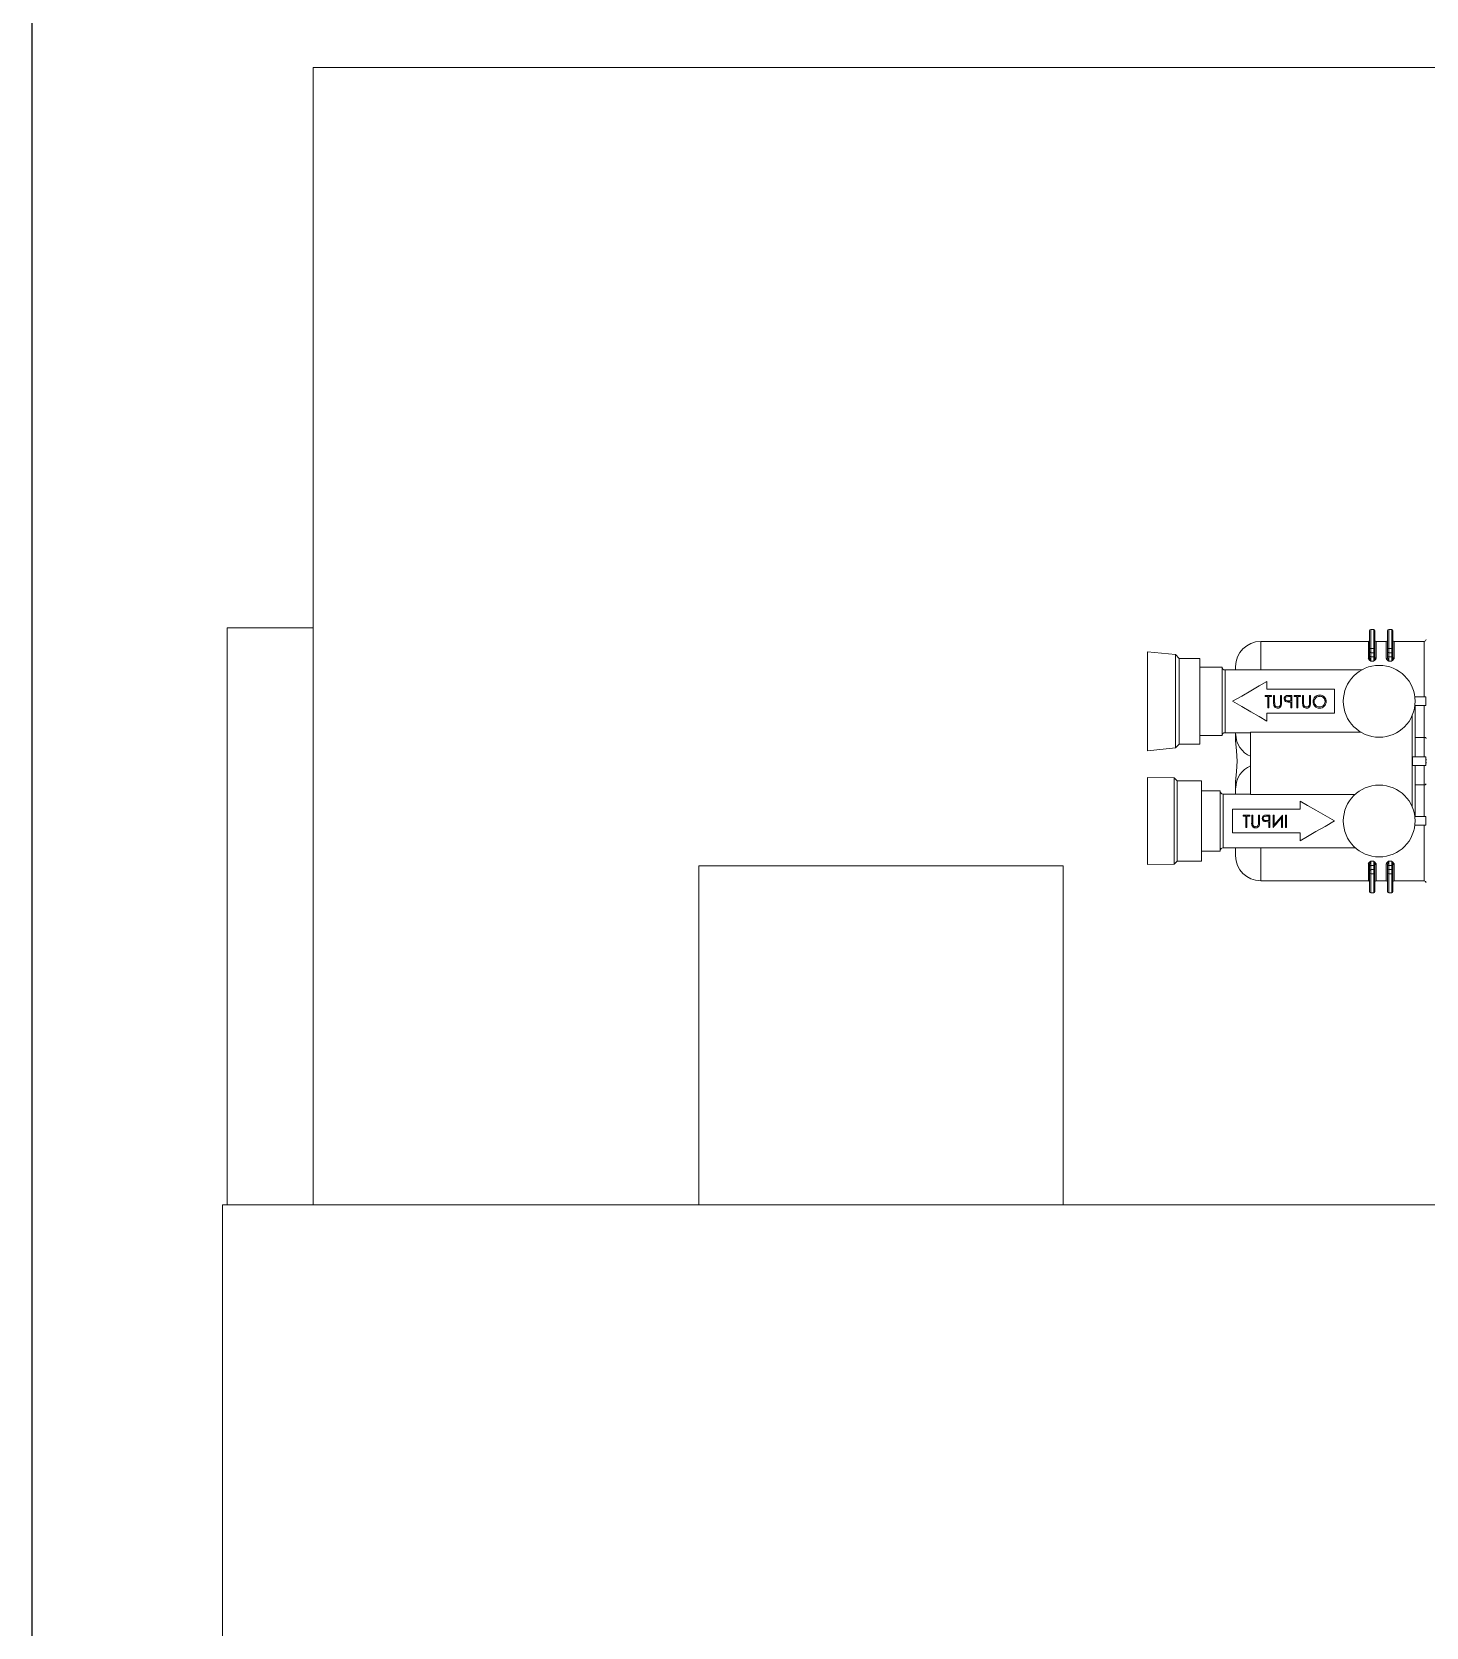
# Model space of a CAD drawing. Header units: inches. Extents: x -20583 to 399182, y -24453 to 525552.
# Drawn here: x 23790 to 24085.8, y -19192.2 to -18853.7 of the extents above; entities that cross this region are included whole.
import ezdxf

# ---------------------------------------------------------------- set-up
doc = ezdxf.new("R2010")
doc.units = ezdxf.units.IN
doc.header["$LTSCALE"] = 1000
doc.header["$MEASUREMENT"] = 0
doc.layers.add('Layer3', color=3, linetype='Continuous')

# ---------------------------------------------------------------- blocks, each defined once
blk = doc.blocks.new('subzero-BI-36UG-S - RH side')
at = {"color": 7, "linetype": 'Continuous', "lineweight": 0}
for p, q in [((35.247, 49.296), (15.065, 49.296)), ((35.247, 39.796), (35.247, 49.296)), ((26.229, 44.437), (26.229, 44.592)), ((26.264, 44.602), (26.239, 44.602)), ((26.239, 44.602), (26.239, 44.444)), ((26.264, 44.444), (26.264, 44.602)), ((26.274, 44.592), (26.274, 44.437)), ((26.379, 44.437), (26.379, 44.592)), ((26.389, 44.602), (26.389, 44.444)), ((26.414, 44.602), (26.389, 44.602)), ((26.414, 44.444), (26.414, 44.602)), ((26.424, 44.592), (26.424, 44.437)), ((35.968, 44.615), (35.247, 44.615)), ((35.968, 39.796), (35.968, 44.615)), ((26.219, 44.502), (25.967, 44.502)), ((25.967, 44.502), (25.967, 44.038)), ((26.219, 44.36), (26.219, 44.502)), ((26.229, 44.415), (26.229, 44.437)), ((26.229, 44.38), (26.229, 44.415)), ((26.239, 44.444), (26.239, 44.408)), ((26.239, 44.444), (26.264, 44.444)), ((26.264, 44.408), (26.239, 44.408)), ((26.239, 44.408), (26.239, 44.373)), ((26.264, 44.408), (26.264, 44.444)), ((26.264, 44.373), (26.264, 44.408)), ((26.274, 44.437), (26.274, 44.415)), ((26.274, 44.415), (26.274, 44.38)), ((26.369, 44.502), (26.284, 44.502)), ((26.284, 44.502), (26.284, 44.36)), ((26.369, 44.36), (26.369, 44.502)), ((26.379, 44.415), (26.379, 44.437)), ((26.379, 44.38), (26.379, 44.415)), ((26.389, 44.444), (26.389, 44.408)), ((26.389, 44.444), (26.414, 44.444)), ((26.414, 44.408), (26.389, 44.408)), ((26.389, 44.408), (26.389, 44.373)), ((26.414, 44.408), (26.414, 44.444)), ((26.414, 44.373), (26.414, 44.408)), ((26.424, 44.437), (26.424, 44.415)), ((26.424, 44.415), (26.424, 44.38)), ((27.333, 44.502), (26.434, 44.502)), ((26.434, 44.502), (26.434, 44.36)), ((27.333, 44.264), (27.333, 44.502)), ((28.045, 44.392), (28.013, 44.359)), ((28.28, 44.415), (28.045, 44.392)), ((28.045, 43.612), (28.045, 44.392)), ((28.28, 43.589), (28.28, 44.415)), ((26.229, 44.367), (26.229, 44.38)), ((26.239, 44.373), (26.264, 44.373)), ((26.239, 44.373), (26.239, 44.338)), ((26.264, 44.338), (26.239, 44.338)), ((26.264, 44.338), (26.264, 44.373)), ((26.274, 44.38), (26.274, 44.367)), ((26.379, 44.367), (26.379, 44.38)), ((26.389, 44.373), (26.414, 44.373)), ((26.389, 44.373), (26.389, 44.338)), ((26.414, 44.338), (26.389, 44.338)), ((26.414, 44.338), (26.414, 44.373)), ((26.424, 44.38), (26.424, 44.367)), ((27.631, 44.264), (26.489, 44.264)), ((27.543, 44.292), (27.543, 44.264)), ((27.631, 43.739), (27.631, 44.264)), ((27.842, 44.288), (27.656, 44.288)), ((27.656, 44.288), (27.656, 43.715)), ((28.013, 44.359), (27.842, 44.359)), ((27.842, 44.002), (27.842, 44.359)), ((28.013, 44.002), (28.013, 44.359)), ((27.282, 44.167), (27.282, 44.102)), ((25.954, 43.966), (25.954, 44.038)), ((25.954, 44.038), (26.045, 44.038)), ((26.718, 44.102), (26.718, 43.902)), ((27.282, 44.102), (26.718, 44.102)), ((26.787, 43.999), (26.787, 43.999)), ((26.795, 43.999), (26.795, 43.999)), ((26.84, 44.053), (26.84, 44.053)), ((26.841, 44.043), (26.841, 44.043)), ((26.887, 43.999), (26.887, 43.999)), ((26.895, 43.999), (26.895, 43.999)), ((26.917, 44.051), (26.926, 44.051)), ((26.918, 44.051), (26.917, 44.051)), ((26.917, 43.988), (26.917, 43.988)), ((26.918, 44.051), (26.926, 44.051)), ((26.926, 44.051), (26.926, 44.051)), ((26.926, 43.989), (26.926, 43.989)), ((26.975, 44.051), (26.984, 44.051)), ((26.975, 44.051), (26.975, 44.051)), ((26.975, 44.051), (26.983, 44.051)), ((26.975, 43.989), (26.975, 43.989)), ((26.983, 44.051), (26.984, 44.051)), ((26.983, 43.988), (26.984, 43.988)), ((27, 44.051), (27.054, 44.051)), ((27, 44.051), (27, 44.051)), ((27, 44.051), (27.054, 44.051)), ((27.023, 44.041), (27, 44.041)), ((27, 44.041), (27, 44.041)), ((27.023, 44.041), (27, 44.041)), ((27.023, 44.041), (27.023, 44.041)), ((27.054, 44.041), (27.032, 44.041)), ((27.032, 44.041), (27.032, 44.041)), ((27.054, 44.041), (27.032, 44.041)), ((27.054, 44.051), (27.054, 44.051)), ((27.054, 44.041), (27.054, 44.041)), ((27.074, 44.051), (27.094, 44.051)), ((27.074, 44.051), (27.074, 44.051)), ((27.074, 44.051), (27.094, 44.051)), ((27.102, 44.041), (27.082, 44.041)), ((27.082, 44.041), (27.082, 44.041)), ((27.102, 44.041), (27.082, 44.041)), ((27.082, 44.005), (27.082, 44.005)), ((27.09, 43.995), (27.082, 43.995)), ((27.082, 43.995), (27.082, 43.995)), ((27.09, 43.995), (27.082, 43.995)), ((27.09, 43.995), (27.09, 43.995)), ((27.094, 44.051), (27.094, 44.051)), ((27.101, 44.005), (27.101, 44.005)), ((27.102, 44.041), (27.102, 44.041)), ((27.117, 44.049), (27.117, 44.049)), ((27.117, 43.997), (27.117, 43.997)), ((27.128, 44.023), (27.128, 44.023)), ((27.137, 44.023), (27.137, 44.023)), ((27.159, 44.051), (27.168, 44.051)), ((27.159, 44.051), (27.159, 44.051)), ((27.159, 44.051), (27.168, 44.051)), ((27.159, 43.988), (27.159, 43.988)), ((27.168, 44.051), (27.168, 44.051)), ((27.168, 43.989), (27.168, 43.989)), ((27.217, 44.051), (27.225, 44.051)), ((27.217, 44.051), (27.217, 44.051)), ((27.217, 44.051), (27.225, 44.051)), ((27.217, 43.989), (27.217, 43.989)), ((27.225, 44.051), (27.225, 44.051)), ((27.225, 43.988), (27.225, 43.988)), ((27.242, 44.051), (27.296, 44.051)), ((27.242, 44.051), (27.242, 44.051)), ((27.242, 44.051), (27.296, 44.051)), ((27.265, 44.041), (27.242, 44.041)), ((27.242, 44.041), (27.242, 44.041)), ((27.265, 44.041), (27.242, 44.041)), ((27.265, 44.041), (27.265, 44.041)), ((27.296, 44.041), (27.273, 44.041)), ((27.273, 44.041), (27.273, 44.041)), ((27.296, 44.041), (27.273, 44.041)), ((27.296, 44.051), (27.296, 44.051)), ((27.296, 44.041), (27.296, 44.041)), ((27.842, 43.644), (27.842, 44.002)), ((28.013, 43.644), (28.013, 44.002)), ((25.954, 43.966), (26.045, 43.966)), ((25.967, 43.966), (25.967, 43.7)), ((26.043, 43.538), (26.043, 43.966)), ((26.068, 43.882), (26.068, 43.122)), ((26.718, 43.902), (27.282, 43.902)), ((26.841, 43.955), (26.841, 43.955)), ((26.841, 43.945), (26.841, 43.945)), ((26.919, 43.966), (26.919, 43.966)), ((26.926, 43.975), (26.927, 43.975)), ((26.951, 43.955), (26.951, 43.955)), ((26.952, 43.945), (26.952, 43.945)), ((26.974, 43.972), (26.974, 43.972)), ((27.032, 43.947), (27.023, 43.947)), ((27.023, 43.947), (27.023, 43.947)), ((27.032, 43.947), (27.023, 43.947)), ((27.032, 43.947), (27.032, 43.947)), ((27.082, 43.947), (27.074, 43.947)), ((27.074, 43.947), (27.074, 43.947)), ((27.082, 43.947), (27.074, 43.947)), ((27.082, 43.947), (27.082, 43.947)), ((27.161, 43.966), (27.161, 43.966)), ((27.168, 43.975), (27.168, 43.975)), ((27.193, 43.955), (27.193, 43.955)), ((27.193, 43.945), (27.193, 43.945)), ((27.216, 43.972), (27.216, 43.972)), ((27.273, 43.947), (27.265, 43.947)), ((27.265, 43.947), (27.265, 43.947)), ((27.273, 43.947), (27.265, 43.947)), ((27.273, 43.947), (27.273, 43.947)), ((27.282, 43.902), (27.282, 43.837)), ((27.418, 43.743), (26.494, 43.743)), ((27.418, 43.223), (27.418, 43.743)), ((27.418, 43.739), (27.631, 43.739)), ((27.543, 43.739), (27.543, 43.726)), ((27.543, 43.726), (27.543, 43.674)), ((27.656, 43.715), (27.842, 43.715)), ((25.967, 43.7), (25.967, 43.538)), ((26.043, 43.7), (25.967, 43.7)), ((27.842, 43.644), (28.013, 43.644)), ((28.013, 43.644), (28.045, 43.612)), ((28.045, 43.612), (28.28, 43.589)), ((25.952, 43.502), (25.954, 43.502)), ((25.954, 43.538), (26.064, 43.538)), ((25.954, 43.466), (25.954, 43.538)), ((25.954, 43.466), (26.064, 43.466)), ((25.967, 43.466), (25.967, 43.303)), ((26.043, 43.038), (26.043, 43.466)), ((26.064, 43.538), (26.064, 43.466)), ((27.543, 43.33), (27.543, 43.278)), ((28.032, 43.337), (27.829, 43.337)), ((27.829, 43.002), (27.829, 43.337)), ((28.056, 43.362), (28.032, 43.337)), ((28.032, 43.002), (28.032, 43.337)), ((28.28, 43.366), (28.056, 43.362)), ((28.056, 42.642), (28.056, 43.362)), ((28.28, 42.638), (28.28, 43.366)), ((25.967, 43.303), (25.967, 43.038)), ((26.043, 43.303), (25.967, 43.303)), ((27.418, 43.223), (26.546, 43.223)), ((27.648, 43.227), (27.418, 43.227)), ((27.543, 43.278), (27.543, 43.227)), ((27.648, 42.777), (27.648, 43.227)), ((27.829, 43.255), (27.673, 43.255)), ((27.673, 43.255), (27.673, 42.749)), ((27.673, 42.752), (27.673, 43.252)), ((27.003, 43.102), (27.003, 43.167)), ((27.568, 43.102), (27.003, 43.102)), ((27.118, 43.051), (27.126, 43.051)), ((27.118, 43.051), (27.118, 43.051)), ((27.118, 43.051), (27.126, 43.051)), ((27.126, 43.051), (27.126, 43.051)), ((27.15, 43.051), (27.151, 43.051)), ((27.15, 43.051), (27.15, 43.051)), ((27.15, 43.051), (27.151, 43.051)), ((27.151, 43.051), (27.151, 43.051)), ((27.221, 43.051), (27.229, 43.051)), ((27.221, 43.051), (27.221, 43.051)), ((27.221, 43.051), (27.229, 43.051)), ((27.229, 43.051), (27.229, 43.051)), ((27.257, 43.051), (27.277, 43.051)), ((27.257, 43.051), (27.257, 43.051)), ((27.257, 43.051), (27.277, 43.051)), ((27.277, 43.051), (27.277, 43.051)), ((27.301, 43.049), (27.301, 43.049)), ((27.343, 43.051), (27.351, 43.051)), ((27.343, 43.051), (27.343, 43.051)), ((27.343, 43.051), (27.351, 43.051)), ((27.351, 43.051), (27.351, 43.051)), ((27.4, 43.051), (27.408, 43.051)), ((27.4, 43.051), (27.4, 43.051)), ((27.4, 43.051), (27.408, 43.051)), ((27.408, 43.051), (27.408, 43.051)), ((27.425, 43.051), (27.479, 43.051)), ((27.425, 43.051), (27.425, 43.051)), ((27.425, 43.051), (27.479, 43.051)), ((27.479, 43.051), (27.479, 43.051)), ((27.568, 42.902), (27.568, 43.102)), ((25.954, 42.966), (25.954, 43.038)), ((25.954, 43.038), (26.045, 43.038)), ((25.954, 42.966), (26.045, 42.966)), ((25.967, 42.966), (25.967, 42.502)), ((27.118, 42.948), (27.118, 42.947)), ((27.126, 42.948), (27.118, 42.948)), ((27.126, 42.947), (27.118, 42.947)), ((27.126, 42.948), (27.126, 42.947)), ((27.15, 42.948), (27.15, 42.947)), ((27.158, 42.948), (27.15, 42.948)), ((27.159, 42.947), (27.15, 42.947)), ((27.158, 43.03), (27.159, 43.03)), ((27.158, 42.948), (27.159, 42.947)), ((27.221, 42.968), (27.221, 42.968)), ((27.228, 42.948), (27.228, 42.947)), ((27.229, 42.948), (27.228, 42.948)), ((27.229, 42.947), (27.228, 42.947)), ((27.229, 42.948), (27.229, 42.947)), ((27.257, 42.948), (27.257, 42.947)), ((27.265, 42.948), (27.257, 42.948)), ((27.265, 42.947), (27.257, 42.947)), ((27.285, 43.041), (27.265, 43.041)), ((27.265, 43.041), (27.265, 43.041)), ((27.285, 43.041), (27.265, 43.041)), ((27.265, 43.005), (27.265, 43.005)), ((27.273, 42.996), (27.265, 42.996)), ((27.265, 42.996), (27.265, 42.996)), ((27.273, 42.996), (27.265, 42.996)), ((27.265, 42.948), (27.265, 42.947)), ((27.273, 42.996), (27.273, 42.996)), ((27.284, 43.005), (27.284, 43.005)), ((27.285, 43.041), (27.285, 43.041)), ((27.3, 42.997), (27.3, 42.997)), ((27.312, 43.023), (27.312, 43.023)), ((27.32, 43.023), (27.32, 43.023)), ((27.343, 42.988), (27.342, 42.988)), ((27.344, 42.966), (27.344, 42.966)), ((27.351, 42.989), (27.351, 42.989)), ((27.351, 42.975), (27.351, 42.975)), ((27.376, 42.954), (27.376, 42.954)), ((27.376, 42.945), (27.376, 42.945)), ((27.399, 42.972), (27.399, 42.972)), ((27.4, 42.989), (27.4, 42.989)), ((27.408, 42.988), (27.408, 42.988)), ((27.448, 43.041), (27.425, 43.041)), ((27.425, 43.041), (27.425, 43.041)), ((27.448, 43.041), (27.425, 43.041)), ((27.448, 43.041), (27.448, 43.041)), ((27.448, 42.948), (27.448, 42.947)), ((27.456, 42.948), (27.448, 42.948)), ((27.456, 42.947), (27.448, 42.947)), ((27.479, 43.041), (27.456, 43.041)), ((27.456, 43.041), (27.456, 43.041)), ((27.479, 43.041), (27.456, 43.041)), ((27.456, 42.948), (27.456, 42.947)), ((27.479, 43.041), (27.479, 43.041)), ((27.829, 42.666), (27.829, 43.002)), ((28.032, 42.666), (28.032, 43.002)), ((27.003, 42.902), (27.568, 42.902)), ((27.003, 42.837), (27.003, 42.902)), ((26.239, 42.666), (26.264, 42.666)), ((26.239, 42.666), (26.239, 42.631)), ((26.264, 42.631), (26.264, 42.666)), ((26.389, 42.666), (26.414, 42.666)), ((26.389, 42.666), (26.389, 42.631)), ((26.414, 42.631), (26.414, 42.666)), ((26.543, 42.777), (27.648, 42.777)), ((27.333, 42.502), (27.333, 42.777)), ((27.543, 42.777), (27.543, 42.712)), ((27.673, 42.749), (27.829, 42.749)), ((27.829, 42.666), (28.032, 42.666)), ((28.032, 42.666), (28.056, 42.642)), ((26.219, 42.502), (26.219, 42.644)), ((26.229, 42.624), (26.229, 42.636)), ((26.229, 42.589), (26.229, 42.624)), ((26.229, 42.567), (26.229, 42.589)), ((26.229, 42.412), (26.229, 42.567)), ((26.239, 42.631), (26.239, 42.596)), ((26.264, 42.631), (26.239, 42.631)), ((26.239, 42.596), (26.239, 42.56)), ((26.239, 42.596), (26.264, 42.596)), ((26.264, 42.56), (26.239, 42.56)), ((26.239, 42.56), (26.239, 42.402)), ((26.264, 42.596), (26.264, 42.631)), ((26.264, 42.56), (26.264, 42.596)), ((26.264, 42.402), (26.264, 42.56)), ((26.274, 42.636), (26.274, 42.624)), ((26.274, 42.624), (26.274, 42.589)), ((26.274, 42.589), (26.274, 42.567)), ((26.274, 42.567), (26.274, 42.412)), ((26.284, 42.644), (26.284, 42.502)), ((26.369, 42.502), (26.369, 42.644)), ((26.379, 42.624), (26.379, 42.636)), ((26.379, 42.589), (26.379, 42.624)), ((26.379, 42.567), (26.379, 42.589)), ((26.379, 42.412), (26.379, 42.567)), ((26.389, 42.631), (26.389, 42.596)), ((26.414, 42.631), (26.389, 42.631)), ((26.389, 42.596), (26.389, 42.56)), ((26.389, 42.596), (26.414, 42.596)), ((26.414, 42.56), (26.389, 42.56)), ((26.389, 42.56), (26.389, 42.402)), ((26.414, 42.596), (26.414, 42.631)), ((26.414, 42.56), (26.414, 42.596)), ((26.414, 42.402), (26.414, 42.56)), ((26.424, 42.636), (26.424, 42.624)), ((26.424, 42.624), (26.424, 42.589)), ((26.424, 42.589), (26.424, 42.567)), ((26.424, 42.567), (26.424, 42.412)), ((26.434, 42.644), (26.434, 42.502)), ((28.056, 42.642), (28.28, 42.638)), ((32.028, 42.626), (28.982, 42.626)), ((28.982, 42.626), (28.982, 39.796)), ((32.028, 39.796), (32.028, 42.626)), ((25.967, 42.502), (26.219, 42.502)), ((26.239, 42.402), (26.264, 42.402)), ((26.284, 42.502), (26.369, 42.502)), ((26.389, 42.402), (26.414, 42.402)), ((26.434, 42.502), (27.333, 42.502)), ((36.005, 39.796), (14.968, 39.796)), ((36.005, -29.704), (36.005, 39.796))]:
    blk.add_line(p, q, dxfattribs=at)
for points in [[(27.568, 44.002), (27.491, 44.046), (27.417, 44.089), (27.346, 44.13), (27.282, 44.167)], [(26.983, 43.988), (26.982, 43.968), (26.977, 43.959), (26.97, 43.951), (26.962, 43.946), (26.953, 43.945), (26.952, 43.945)], [(26.984, 43.988), (26.982, 43.969), (26.978, 43.959), (26.97, 43.951), (26.962, 43.946), (26.953, 43.945), (26.952, 43.945)], [(27.101, 44.005), (27.111, 44.006), (27.119, 44.008), (27.123, 44.011), (27.127, 44.015), (27.128, 44.021), (27.128, 44.023)], [(27.101, 44.005), (27.111, 44.006), (27.12, 44.008), (27.124, 44.012), (27.127, 44.017), (27.128, 44.022), (27.128, 44.023)], [(27.128, 44.023), (27.127, 44.03), (27.123, 44.035), (27.118, 44.039), (27.111, 44.04), (27.102, 44.041)], [(27.128, 44.023), (27.127, 44.03), (27.123, 44.035), (27.118, 44.039), (27.111, 44.04), (27.102, 44.041)], [(27.225, 43.988), (27.223, 43.969), (27.219, 43.959), (27.212, 43.951), (27.204, 43.946), (27.195, 43.945), (27.193, 43.945)], [(27.225, 43.988), (27.223, 43.968), (27.219, 43.959), (27.212, 43.951), (27.204, 43.946), (27.195, 43.945), (27.193, 43.945)], [(27.282, 43.837), (27.346, 43.874), (27.417, 43.915), (27.491, 43.958), (27.568, 44.002)], [(25.952, 43.691), (25.952, 43.693), (25.953, 43.695), (25.954, 43.696), (25.956, 43.698), (25.958, 43.699), (25.961, 43.7), (25.964, 43.7), (25.967, 43.7)], [(27.543, 43.33), (27.543, 43.33), (27.536, 43.416), (27.529, 43.502), (27.536, 43.588), (27.543, 43.673), (27.543, 43.674)], [(25.952, 43.312), (25.952, 43.311), (25.953, 43.309), (25.954, 43.307), (25.956, 43.306), (25.958, 43.305), (25.961, 43.304), (25.964, 43.304), (25.967, 43.303)], [(27.003, 43.167), (26.942, 43.131), (26.872, 43.091), (26.796, 43.047), (26.718, 43.002)], [(26.718, 43.002), (26.796, 42.956), (26.872, 42.913), (26.942, 42.872), (27.003, 42.837)], [(27.284, 43.005), (27.294, 43.005), (27.302, 43.007), (27.307, 43.011), (27.31, 43.015), (27.312, 43.021), (27.312, 43.023)], [(27.284, 43.005), (27.294, 43.005), (27.302, 43.008), (27.307, 43.011), (27.31, 43.015), (27.312, 43.021), (27.312, 43.023)], [(27.312, 43.023), (27.31, 43.03), (27.307, 43.036), (27.302, 43.039), (27.295, 43.04), (27.285, 43.041)], [(27.312, 43.023), (27.31, 43.03), (27.307, 43.036), (27.302, 43.039), (27.295, 43.04), (27.285, 43.041)], [(27.408, 42.988), (27.406, 42.968), (27.402, 42.958), (27.395, 42.951), (27.387, 42.946), (27.378, 42.945), (27.376, 42.945)]]:
    blk.add_lwpolyline(points, dxfattribs=at)
for centre in [(26.343, 44.002), (26.343, 43.002)]:
    blk.add_circle(centre, 0.3, dxfattribs=at)
for centre, radius, start, end in [((25.967, 44.517), 0.015, 180, 270), ((26.239, 44.592), 0.01, 90, 180), ((26.264, 44.592), 0.01, 0, 90), ((26.389, 44.592), 0.01, 90, 180), ((26.414, 44.592), 0.01, 0, 90), ((26.219, 44.512), 0.01, 270, 0), ((26.238, 44.435), 0.009, 82.7247, 170.078), ((26.238, 44.417), 0.00893, 191.4445, 278.0148), ((26.265, 44.435), 0.009, 9.9293, 97.268), ((26.265, 44.417), 0.00893, 261.9926, 348.5481), ((26.284, 44.512), 0.01, 180, 270), ((26.369, 44.512), 0.01, 270, 0), ((26.388, 44.435), 0.009, 82.732, 170.0707), ((26.388, 44.417), 0.00893, 191.4519, 278.0074), ((26.415, 44.435), 0.009, 9.922, 97.2753), ((26.415, 44.417), 0.00893, 261.9852, 348.5555), ((26.434, 44.512), 0.01, 180, 270), ((27.333, 44.292), 0.21, 0, 90), ((26.22, 44.369), 0.00894, 262.17, 349.049), ((26.255, 44.373), 0.0376, 199.0499, 245.5663), ((26.238, 44.382), 0.00893, 191.4445, 278.0148), ((26.334, 44.387), 0.107, 190.6567, 207.2304), ((26.265, 44.382), 0.00893, 261.9926, 348.5481), ((26.159, 44.39), 0.117, 333.4921, 348.6208), ((26.246, 44.375), 0.0412, 296.557, 338.8269), ((26.283, 44.369), 0.00894, 190.951, 277.83), ((26.37, 44.369), 0.00894, 262.1687, 349.0566), ((26.405, 44.373), 0.0376, 199.0461, 245.5668), ((26.388, 44.382), 0.00893, 191.4519, 278.0074), ((26.494, 44.39), 0.117, 191.381, 206.5062), ((26.415, 44.382), 0.00893, 261.9852, 348.5555), ((26.319, 44.387), 0.107, 332.7664, 349.3465), ((26.396, 44.375), 0.0412, 296.5553, 338.8285), ((26.433, 44.369), 0.00894, 190.951, 277.83), ((27.631, 44.289), 0.025, 270, 357.7076), ((26.84, 44), 0.0539, 90.1396, 181.0254), ((26.84, 44), 0.0539, 90.1481, 181.019), ((26.84, 43.998), 0.0535, 179.5715, 271.1174), ((26.84, 43.998), 0.0535, 179.5754, 271.1128), ((26.84, 43.999), 0.0448, 89.0639, 180.0539), ((26.84, 43.999), 0.0449, 89.0711, 180.0521), ((26.84, 43.999), 0.0445, 180.5008, 271.4506), ((26.84, 43.999), 0.0444, 180.5054, 271.4464), ((26.842, 44), 0.0537, 359.2699, 91.4979), ((26.842, 44), 0.0536, 359.2664, 91.4996), ((26.842, 43.998), 0.045, 0.8058, 91.2138), ((26.842, 43.998), 0.045, 0.8094, 91.2166), ((26.842, 43.998), 0.0536, 269.3266, 0.8614), ((26.842, 43.998), 0.0536, 269.3331, 0.8576), ((26.842, 43.999), 0.0445, 268.0646, 0.0836), ((26.842, 43.999), 0.0445, 268.1032, 0.0448), ((27.005, 43.985), 0.0877, 177.6599, 192.0201), ((27.005, 43.985), 0.0876, 177.6519, 192.0282), ((27.075, 43.986), 0.149, 179.0328, 184.3985), ((27.075, 43.986), 0.149, 179.0313, 184.3977), ((26.884, 43.987), 0.0912, 351.1076, 1.3548), ((26.884, 43.986), 0.0906, 351.0694, 1.3974), ((27.095, 44.13), 0.135, 268.0395, 279.3158), ((27.095, 44.13), 0.134, 268.0182, 279.3342), ((27.096, 43.908), 0.143, 81.4932, 90.9866), ((27.096, 43.908), 0.143, 81.4991, 91.0001), ((27.112, 44.024), 0.0256, 357.5157, 76.6986), ((27.112, 44.024), 0.0256, 357.5274, 76.6844), ((27.111, 44.022), 0.0258, 281.781, 1.8877), ((27.111, 44.022), 0.0258, 281.7981, 1.8697), ((27.247, 43.985), 0.0877, 177.6626, 192.0235), ((27.247, 43.985), 0.0876, 177.6519, 192.0282), ((27.316, 43.986), 0.149, 179.0328, 184.3985), ((27.316, 43.986), 0.149, 179.0313, 184.3977), ((27.125, 43.987), 0.0912, 351.1076, 1.3548), ((27.126, 43.986), 0.0907, 351.0703, 1.3882), ((26.949, 43.976), 0.0314, 197.8356, 274.2256), ((26.949, 43.976), 0.0314, 197.8335, 274.227), ((26.95, 43.978), 0.0238, 188.5323, 272.3956), ((26.95, 43.978), 0.0237, 188.5407, 272.3789), ((26.951, 43.978), 0.0233, 269.6402, 346.4144), ((26.951, 43.978), 0.0234, 269.7087, 346.3426), ((27.191, 43.976), 0.0314, 197.8356, 274.2256), ((27.191, 43.976), 0.0314, 197.8335, 274.227), ((27.192, 43.978), 0.0237, 188.5407, 272.3789), ((27.192, 43.978), 0.0238, 188.5323, 272.3956), ((27.193, 43.978), 0.0233, 269.6402, 346.4144), ((27.193, 43.978), 0.0234, 269.7023, 346.3518), ((27.342, 43.728), 0.2, 292.04, 359.2565), ((27.631, 43.714), 0.025, 2.2924, 90), ((25.965, 43.511), 0.0138, 143.1271, 179.9053), ((25.965, 43.492), 0.0138, 180.0947, 216.8729), ((27.342, 43.276), 0.2, 0.7435, 67.96), ((27.648, 43.252), 0.025, 270, 353.1079), ((27.28, 42.909), 0.142, 81.4773, 91.0352), ((27.279, 42.907), 0.143, 81.5247, 90.9842), ((27.295, 43.024), 0.0254, 357.5177, 76.6996), ((27.295, 43.024), 0.0254, 357.5225, 76.6956), ((27.278, 43.13), 0.134, 268.0254, 279.3404), ((27.278, 43.13), 0.134, 268.0239, 279.3389), ((27.295, 43.022), 0.0256, 281.7606, 1.9085), ((27.295, 43.022), 0.0256, 281.7311, 1.937), ((27.43, 42.985), 0.0875, 177.6601, 192.0182), ((27.43, 42.985), 0.0876, 177.6652, 192.0051), ((27.374, 42.976), 0.0313, 197.8534, 274.2358), ((27.374, 42.976), 0.0312, 197.8777, 274.2224), ((27.5, 42.986), 0.149, 179.0404, 184.3851), ((27.5, 42.986), 0.149, 179.0387, 184.3953), ((27.375, 42.978), 0.0239, 188.538, 272.3645), ((27.375, 42.978), 0.0239, 188.4825, 272.4154), ((27.374, 42.98), 0.0348, 273.2027, 14.2456), ((27.376, 42.978), 0.0235, 269.6249, 346.4357), ((27.376, 42.978), 0.0235, 269.6865, 346.359), ((27.309, 42.987), 0.091, 351.0739, 1.3752), ((27.309, 42.986), 0.0906, 351.0426, 1.4047), ((26.258, 42.629), 0.0412, 116.5737, 158.8101), ((26.344, 42.613), 0.117, 153.4923, 168.6262), ((26.249, 42.631), 0.0376, 19.0577, 65.5585), ((26.169, 42.617), 0.107, 10.651, 27.2305), ((26.408, 42.629), 0.0412, 116.5721, 158.815), ((26.494, 42.613), 0.117, 153.4941, 168.6244), ((26.399, 42.631), 0.0376, 19.054, 65.5622), ((26.319, 42.617), 0.107, 10.6478, 27.2337), ((27.333, 42.712), 0.21, 270, 0), ((27.648, 42.752), 0.025, 6.8921, 90), ((26.22, 42.635), 0.00894, 10.9105, 97.835), ((26.238, 42.622), 0.00892, 81.9213, 168.5835), ((26.238, 42.587), 0.00892, 81.9213, 168.5835), ((26.238, 42.569), 0.009, 189.922, 277.2753), ((26.265, 42.622), 0.00892, 11.4239, 98.0713), ((26.265, 42.587), 0.00892, 11.4239, 98.0713), ((26.265, 42.569), 0.009, 262.732, 350.0707), ((26.283, 42.635), 0.00894, 82.165, 169.0895), ((26.37, 42.635), 0.00894, 10.9028, 97.8363), ((26.388, 42.622), 0.00892, 81.9287, 168.5761), ((26.388, 42.587), 0.00892, 81.9287, 168.5761), ((26.388, 42.569), 0.009, 189.9293, 277.268), ((26.415, 42.622), 0.00892, 11.4165, 98.0787), ((26.415, 42.587), 0.00892, 11.4165, 98.0787), ((26.415, 42.569), 0.009, 262.7247, 350.078), ((26.433, 42.635), 0.00894, 82.165, 169.0895), ((25.967, 42.487), 0.015, 90, 180), ((26.219, 42.492), 0.01, 0, 90), ((26.239, 42.412), 0.01, 180, 270), ((26.264, 42.412), 0.01, 270, 0), ((26.284, 42.492), 0.01, 90, 180), ((26.369, 42.492), 0.01, 0, 90), ((26.389, 42.412), 0.01, 180, 270), ((26.414, 42.412), 0.01, 270, 0), ((26.434, 42.492), 0.01, 90, 180)]:
    blk.add_arc(centre, radius, start, end, dxfattribs=at)
for centre, major_axis, ratio, start_param, end_param in [((26.919, 44.002), (0, 0.273), 0.004363, 1.390708, 1.621264), ((26.919, 44.002), (0, 0.263), 0.004363, 1.38394, 1.623188), ((26.925, 44.002), (0, 0.273), 0.004363, 4.663764, 4.892477), ((26.925, 44.002), (0, 0.263), 0.004363, 4.66191, 4.899246), ((26.976, 44.002), (0, 0.273), 0.004363, 1.390708, 1.619427), ((26.976, 44.002), (0, 0.263), 0.004363, 1.38394, 1.621282), ((26.982, 44.002), (0, 0.263), 0.004363, 4.660002, 4.899246), ((26.982, 44.002), (0, 0.273), 0.004363, 4.661928, 4.892477), ((27.001, 44.002), (0, 0.273), 0.004363, 1.390708, 1.427802), ((27.001, 44.002), (0, 0.263), 0.004363, 1.38394, 1.422145), ((27.024, 44.002), (0, 0.273), 0.004363, 1.427802, 1.77267), ((27.024, 44.002), (0, 0.263), 0.004363, 1.422145, 1.780299), ((27.03, 44.002), (0, 0.273), 0.004363, 4.510515, 4.855383), ((27.03, 44.002), (0, 0.263), 0.004363, 4.502886, 4.86104), ((27.053, 44.002), (0, 0.273), 0.004363, 4.855383, 4.892477), ((27.053, 44.002), (0, 0.263), 0.004363, 4.86104, 4.899246), ((27.075, 44.002), (0, 0.273), 0.004363, 1.390708, 1.77267), ((27.075, 44.002), (0, 0.263), 0.004363, 1.38394, 1.780299), ((27.081, 44.002), (0, 0.273), 0.004363, 4.724964, 4.855383), ((27.081, 44.002), (0, 0.263), 0.004363, 4.725279, 4.86104), ((27.26, 44.002), (21.652, -0.272), 0.000055, 1.578151, 1.579009), ((27.26, 44.002), (20.857, -0.262), 0.000055, 1.578431, 1.579324), ((27.081, 44.002), (0, 0.273), 0.004363, 4.510515, 4.688223), ((27.081, 44.002), (0, 0.263), 0.004363, 4.502886, 4.687469), ((27.16, 44.002), (0, 0.273), 0.004363, 1.390708, 1.621264), ((27.16, 44.002), (0, 0.263), 0.004363, 1.38394, 1.623188), ((27.167, 44.002), (0, 0.273), 0.004363, 4.663764, 4.892477), ((27.167, 44.002), (0, 0.263), 0.004363, 4.66191, 4.899246), ((27.218, 44.002), (0, 0.273), 0.004363, 1.390708, 1.619427), ((27.218, 44.002), (0, 0.263), 0.004363, 1.38394, 1.621282), ((27.224, 44.002), (0, 0.273), 0.004363, 4.661928, 4.892477), ((27.224, 44.002), (0, 0.263), 0.004363, 4.660002, 4.899246), ((27.243, 44.002), (0, 0.273), 0.004363, 1.390708, 1.427802), ((27.243, 44.002), (0, 0.263), 0.004363, 1.38394, 1.422145), ((27.266, 44.002), (0, 0.273), 0.004363, 1.427802, 1.77267), ((27.266, 44.002), (0, 0.263), 0.004363, 1.422145, 1.780299), ((27.272, 44.002), (0, 0.273), 0.004363, 4.510515, 4.855383), ((27.272, 44.002), (0, 0.263), 0.004363, 4.502886, 4.86104), ((27.295, 44.002), (0, 0.273), 0.004363, 4.855383, 4.892477), ((27.295, 44.002), (0, 0.263), 0.004363, 4.86104, 4.899246), ((27.119, 43.002), (0, 0.235), 0.004363, 1.362299, 1.804712), ((27.119, 43.002), (0, 0.225), 0.004363, 1.353089, 1.81511), ((27.125, 43.002), (0, 0.235), 0.004363, 4.478473, 4.920886), ((27.125, 43.002), (0, 0.225), 0.004363, 4.468075, 4.930096), ((27.151, 43.002), (0, 0.235), 0.004363, 1.362299, 1.804712), ((27.151, 43.002), (0, 0.225), 0.004363, 1.353089, 1.81511), ((27.191, 43.002), (-0.197, 0.235), 0.003342, 4.563417, 4.918081), ((27.191, 43.002), (-0.189, 0.225), 0.003342, 4.556325, 4.927291), ((27.222, 43.002), (0, 0.235), 0.004363, 1.362299, 1.716963), ((27.222, 43.002), (0, 0.225), 0.004363, 1.353089, 1.724055), ((27.228, 43.002), (0, 0.235), 0.004363, 4.478473, 4.920886), ((27.228, 43.002), (0, 0.225), 0.004363, 4.468075, 4.930096), ((27.258, 43.002), (0, 0.235), 0.004363, 1.362299, 1.804712), ((27.258, 43.002), (0, 0.225), 0.004363, 1.353089, 1.81511), ((27.344, 43.002), (0, 0.235), 0.004363, 1.362299, 1.629325), ((27.344, 43.002), (0, 0.225), 0.004363, 1.353089, 1.63193), ((27.35, 43.002), (0, 0.235), 0.004363, 4.655998, 4.920886), ((27.35, 43.002), (0, 0.225), 0.004363, 4.653489, 4.930096), ((27.401, 43.002), (0, 0.235), 0.004363, 1.362299, 1.627197), ((27.401, 43.002), (0, 0.225), 0.004363, 1.353089, 1.629707), ((27.407, 43.002), (0, 0.235), 0.004363, 4.65387, 4.920886), ((27.407, 43.002), (0, 0.225), 0.004363, 4.651263, 4.930096), ((27.426, 43.002), (0, 0.235), 0.004363, 1.362299, 1.404072), ((27.426, 43.002), (0, 0.225), 0.004363, 1.353089, 1.396388), ((27.478, 43.002), (0, 0.235), 0.004363, 4.879113, 4.920886), ((27.478, 43.002), (0, 0.225), 0.004363, 4.886797, 4.930096), ((27.184, 43.002), (-0.189, 0.225), 0.003342, 1.441802, 1.812305), ((27.158, 43.002), (0, 0.225), 0.004363, 4.468075, 4.838578), ((27.158, 43.002), (0, 0.235), 0.004363, 4.478473, 4.832663), ((27.184, 43.002), (-0.197, 0.235), 0.003342, 1.447717, 1.801907), ((27.264, 43.002), (0, 0.235), 0.004363, 4.726283, 4.879113), ((27.264, 43.002), (0, 0.225), 0.004363, 4.726709, 4.886797), ((27.443, 43.002), (18.672, -0.235), 0.000055, 1.579324, 1.580328), ((27.443, 43.002), (17.877, -0.225), 0.000055, 1.579703, 1.580754), ((27.264, 43.002), (0, 0.235), 0.004363, 4.478473, 4.685063), ((27.264, 43.002), (0, 0.225), 0.004363, 4.468075, 4.684042), ((27.449, 43.002), (0, 0.235), 0.004363, 1.404072, 1.804712), ((27.449, 43.002), (0, 0.225), 0.004363, 1.396388, 1.81511), ((27.455, 43.002), (0, 0.235), 0.004363, 4.478473, 4.879113), ((27.455, 43.002), (0, 0.225), 0.004363, 4.468075, 4.886797)]:
    blk.add_ellipse(centre, major_axis=major_axis, ratio=ratio, start_param=start_param, end_param=end_param, dxfattribs=at)

msp = doc.modelspace()

# ---------------------------------------------------------------- linework, layer by layer
at = {"layer": 'Layer3'}
msp.add_line((23789.97, -16815.69, 0), (23789.97, -21065.69, 0), dxfattribs=at)

# ---------------------------------------------------------------- block references
at = {"xscale": -25.4, "yscale": 25.4, "zscale": 25.4}
msp.add_blockref('subzero-BI-36UG-S - RH side', (24744.95, -20113.41, 0), dxfattribs=at)

doc.saveas('drawing.dxf')
